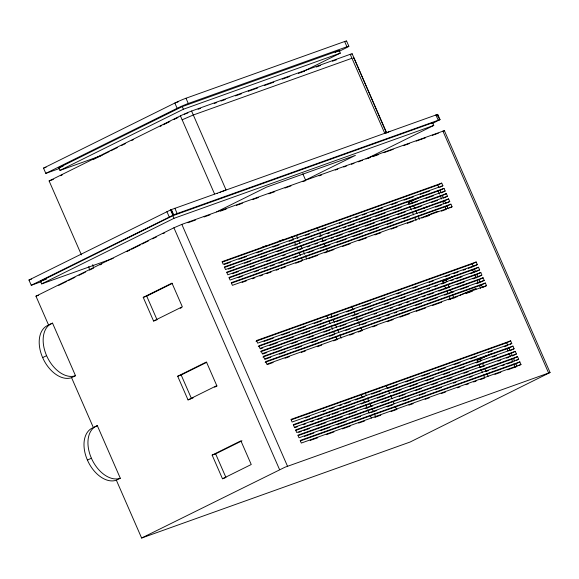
<?xml version="1.0" encoding="UTF-8"?>
<svg xmlns="http://www.w3.org/2000/svg" width="579" height="579" viewBox="0 0 579 579"><rect width="100%" height="100%" fill="white"/><g stroke="black" fill="none" stroke-linecap="round" stroke-linejoin="round"><path stroke-width="0.87" d="M444.382 130.659L181.842 224.377L173.924 227.786L35.956 296.173L48.593 325.087A28.733 18.441 63.6 0 0 42.643 357.612A28.733 18.441 63.6 0 0 71.564 377.667L93.385 427.613A28.733 18.441 63.6 0 0 87.436 460.139A28.733 18.441 63.6 0 0 116.357 480.194L141.623 538.029L410.098 442.03L550.05 372.521L444.382 130.659L443.521 131.209M498.461 369.728L498.852 369.684M386.432 132.895L352.191 53.861M353.465 58.146L353.899 57.82L386.634 132.743L384.688 133.184L350.23 54.317L191.584 111.045A8.62 0.499 -23.6 0 0 180.431 115.851L49.114 180.938L81.422 254.876M423.763 208.208L423.437 208.411L423.922 208.295M427.041 206.927L427.367 206.717L426.875 206.833M461.709 285.599L462.701 285.092M435.394 115.634L437.738 114.353L440.04 119.607L439.591 119.831M214.527 193.9L182.153 119.795L193.299 114.997L351.945 58.269M59.413 168.525L45.813 173.389L43.519 168.127L174.836 103.048A8.62 0.499 -23.6 0 1 185.989 98.242L344.635 41.514A8.62 0.499 -23.6 0 1 346.199 41.362M45.813 173.389L177.131 108.302A8.62 0.499 -23.6 0 1 188.284 103.496L346.93 46.769L344.635 41.514M102.382 155.244L59.977 170.407L58.826 167.78L182.247 106.608L339.149 50.503L340.293 53.138L303.193 71.528M59.977 170.407L183.391 109.236L340.293 53.138M60.6 175.727L62.221 174.923M92.98 159.681L101.079 155.664M102.7 154.861L109.178 151.655M110.792 150.851L117.269 147.638M121.322 145.633L125.368 143.628M131.846 140.415L133.459 139.611M160.18 126.374L161.802 125.571M163.416 124.767L169.893 121.554M173.939 119.549L177.992 117.544M335.111 52.508L339.149 50.503M338.939 51.451L346.235 47.833A8.62 0.499 -23.6 0 0 346.93 46.769M41.362 281.662L31.244 285.281L28.95 280.019L171.008 209.728L437.348 114.49L439.642 119.752L432.043 123.696M31.244 285.281L174.619 214.454L440.04 119.607M171.398 209.591L173.7 214.845L172.86 215.207L170.559 209.953M113.231 258.321L41.688 283.898L40.544 281.271L172.839 215.699L432.6 122.813L433.751 125.44L365.986 159.03M223.914 190.73L224.297 190.542M41.688 283.898L173.989 218.326L433.751 125.44M58.761 285.353L66.853 281.343M68.467 280.54L74.937 277.334M78.983 275.329L85.453 272.123M89.499 270.118L93.545 268.113M100.015 264.9L101.636 264.104M126.707 251.67L129.942 250.07M131.563 249.267L140.458 244.859M142.079 244.056L148.55 240.85M152.595 238.845L156.634 236.84M163.112 233.634L164.726 232.83M216.655 211.863L266.514 187.155L355.426 155.36L305.56 180.076L302.81 173.765M386.953 132.786L389.913 131.317M430.986 123.617L432.6 122.813M48.593 325.087L52.537 323.133L75.509 375.713L71.564 377.667M143.23 297.367L171.985 283.117L182.32 306.776L153.565 321.034L143.23 297.367L146.719 296.122L172.274 283.457M42.643 357.612L46.595 355.658A28.733 18.441 63.6 0 1 52.537 323.133M180.221 308.303L181.813 307.514M222.372 262.106L437.775 185.077L441.726 183.123L442.877 185.75L439.714 187.321M408.933 204.249L408.224 202.621L417.01 198.264M408.224 202.621L422.887 195.832M224.666 267.36L440.076 190.339L444.021 188.378L445.171 191.012L442.009 192.575M226.968 272.615L442.37 195.593L446.337 193.632L447.487 196.259L444.31 197.83M229.262 277.877L444.665 200.855L448.616 198.894L449.767 201.528L446.604 203.091M231.557 283.131L446.966 206.11L450.911 204.155L452.061 206.783L449.695 207.955M177.688 376.234L206.442 361.984L216.778 385.643L188.023 399.901L177.688 376.234L181.176 374.989L206.732 362.324M93.385 427.613L97.33 425.659L120.302 478.24L116.357 480.194M193.111 397.86L191.511 398.649L181.176 374.989M214.671 387.17L217.067 385.983M255.976 341.277L472.232 263.944L476.184 261.99L477.328 264.617L474.172 266.181M443.391 283.117L442.674 281.488L453.06 276.335M442.674 281.488L454.949 275.886M87.436 460.139L91.388 458.184A28.733 18.441 63.6 0 1 97.33 425.659M474.527 269.206L478.478 267.245L479.629 269.879L475.677 271.833L474.527 269.206L258.27 346.531M260.572 351.793L476.828 274.46L480.794 272.499L481.938 275.126L262.28 353.668L261.129 351.04L480.794 272.499M481.149 275.517L477.979 277.095L476.828 274.46M479.123 279.722L483.074 277.761L484.225 280.395L480.273 282.349L479.123 279.722L262.866 357.048M481.424 284.977L485.368 283.022L486.519 285.65L482.568 287.604L481.424 284.977L265.16 362.302M212.146 455.101L240.9 440.851L251.235 464.51L222.481 478.768L212.146 455.101L215.627 453.856L241.986 440.793M291.28 419.84L506.69 342.811L510.642 340.857L511.785 343.485L510.208 344.266M477.849 361.984L477.132 360.355L486.715 355.6M477.132 360.355L491.006 353.957M508.984 348.073L512.936 346.112L514.087 348.746L510.135 350.7L508.984 348.073L293.582 425.095M511.286 353.328L515.252 351.366L516.396 353.993L512.429 355.955L511.286 353.328L295.876 430.349M141.623 538.029L284.998 467.21L550.05 372.521M298.171 435.611L513.58 358.589L517.532 356.628L518.675 359.262L516.309 360.435M300.472 440.865L515.875 363.844L519.826 361.889L520.977 364.517L518.603 365.689M424.096 208.035L425.008 207.6M184.506 114.324L185.142 114.034M427.968 215.714L428.967 215.265M217.197 193.625L217.624 193.429M219.629 192.525L220.715 192.054M466.631 292.757L467.651 292.315M185.823 113.737L186.481 113.455M221.67 191.649L226.042 189.912L191.584 111.045M426.028 207.166L426.491 206.978M429.473 215.055L429.936 214.867M187.089 113.216L187.864 112.927M468.107 292.134L468.787 291.888M178.231 101.832L174.836 103.048L177.131 108.302M198.069 109.272L200.616 108.36M214.23 103.496L216.778 102.584M221.033 101.064L225.282 99.545M235.487 95.897L241.443 93.762M248.246 91.33L257.604 87.986M264.408 85.554L273.758 82.211M282.262 79.171L289.92 76.428M298.424 73.388L304.38 71.26M316.286 67.005L320.534 65.485M332.44 61.222L336.696 59.702M43.519 168.127L46.067 167.215M58.826 167.78L63.068 166.267M49.114 180.938L53.362 179.418M437.738 114.353L437.348 114.49L438.281 116.828M187.893 222.756L195.557 220.02M204.076 216.973L210.039 214.838M220.259 211.183L226.223 209.055M236.442 205.4L242.406 203.265M252.625 199.61L258.589 197.482M268.808 193.827L274.772 191.692M284.998 188.037L290.955 185.902M302.882 181.64L305.437 180.728M319.065 175.857L321.62 174.938M335.248 170.067L337.81 169.155M343.767 167.02L346.322 166.108M351.439 164.277L353.993 163.365M358.249 161.845L362.512 160.318M367.622 158.494L370.176 157.582M372.731 156.663L378.695 154.535M383.805 152.704L393.177 149.353M403.397 145.698L409.36 143.57M416.171 141.131L425.543 137.78M432.361 135.341L438.317 133.213M28.95 280.019L31.476 279.114M40.544 281.271L46.429 279.165M35.956 296.173L38.496 295.268M262.287 247.161L266.543 245.634M278.463 241.371L282.718 239.851M441.726 183.123L222.061 261.665L223.212 264.299L442.877 185.75M224.37 264.429L230.333 262.294M238.845 259.254L246.509 256.511M256.721 252.857L262.685 250.729M272.897 247.074L278.861 244.946M289.08 241.291L293.336 239.771M305.256 235.508L309.512 233.981M321.432 229.718L325.688 228.198M339.308 223.328L341.863 222.416M347.827 220.281L350.382 219.369M355.484 217.545L358.039 216.633M362.302 215.106L366.558 213.586M371.667 211.762L374.215 210.843M376.77 209.931L382.733 207.803M391.245 204.756L397.208 202.628M404.019 200.189L413.384 196.846M420.195 194.406L429.56 191.056M444.021 188.378L224.363 266.926L225.506 269.553L445.171 191.012M228.372 269.076L234.329 266.948M244.548 263.293L250.504 261.158M260.724 257.51L266.68 255.375M276.9 251.72L282.863 249.592M294.783 245.33L297.331 244.418M310.959 239.547L313.514 238.635M319.47 236.5L322.025 235.588M327.135 233.764L329.69 232.845M333.945 231.325L338.201 229.805M343.311 227.974L345.866 227.062M348.42 226.15L354.377 224.022M359.487 222.191L370.553 218.232M375.662 216.408L385.028 213.058M393.546 210.018L401.204 207.275M409.722 204.228L417.379 201.492M425.898 198.445L433.562 195.709M446.337 193.632L226.671 272.173L227.822 274.801L447.487 196.259M232.367 273.722L238.331 271.594M250.251 267.332L254.507 265.812M266.427 261.549L270.683 260.029M282.603 255.766L285.158 254.847M298.778 249.976L301.333 249.064M307.297 246.936L309.852 246.024M314.954 244.193L317.509 243.281M321.765 241.761L326.028 240.234M331.13 238.41L333.685 237.499M336.24 236.587L342.203 234.452M349.014 232.02L358.379 228.669M365.19 226.23L374.555 222.886M381.366 220.447L389.03 217.711M397.541 214.664L405.206 211.921M413.717 208.881L421.382 206.138M431.601 202.484L437.558 200.356M448.616 198.894L228.951 277.442L230.102 280.07L449.767 201.528M238.07 277.768L242.333 276.241M254.246 271.978L258.509 270.458M264.465 268.33L267.02 267.411M270.429 266.195L274.685 264.675M278.94 263.156L283.196 261.628M286.605 260.412L289.16 259.501M293.415 257.973L297.671 256.454M307.89 252.799L313.847 250.671M320.657 248.232L330.023 244.888M336.833 242.449L346.199 239.098M353.016 236.666L362.382 233.315M369.192 230.883L378.557 227.533M387.069 224.486L393.032 222.358M403.245 218.703L409.208 216.575M419.42 212.92L425.384 210.792M435.596 207.137L441.56 205.002M450.911 204.155L231.253 282.697L232.396 285.331L452.061 206.783M242.073 282.414L246.328 280.895M252.292 278.76L254.847 277.848M259.949 276.024L262.504 275.105M266.767 273.585L271.023 272.065M276.132 270.234L278.68 269.322M281.235 268.41L285.498 266.89M295.71 263.235L301.673 261.1M308.484 258.668L317.849 255.317M324.66 252.885L334.025 249.535M342.536 246.488L350.201 243.752M358.712 240.705L366.377 237.969M374.895 234.922L380.852 232.794M391.071 229.139L397.028 227.004M407.247 223.356L413.203 221.221M425.124 216.959L429.379 215.439M441.299 211.176L445.562 209.656M153.565 321.034L156.359 320.035M476.184 261.99L256.519 340.532L257.669 343.166L477.328 264.617M263.937 341.465L273.302 338.122M281.814 335.075L289.478 332.332M297.99 329.292L305.654 326.549M314.165 323.509L321.83 320.766M330.341 317.719L338.006 314.983M346.524 311.936L354.182 309.2M362.7 306.153L370.357 303.41M380.577 299.763L384.832 298.236M396.753 293.973L401.008 292.453M412.928 288.19L417.191 286.67M429.111 282.407L433.367 280.887M445.287 276.624L449.543 275.097M453.798 273.577L458.054 272.058M463.164 270.227L465.719 269.315M468.273 268.403L472.529 266.883M478.478 267.245L258.813 345.793L259.964 348.42L479.629 269.879M260.275 348.855L262.83 347.943M269.64 345.511L277.298 342.768M285.816 339.721L293.481 336.985M301.992 333.938L309.656 331.202M318.168 328.155L325.832 325.412M336.044 321.765L342.008 319.63M352.227 315.975L358.184 313.847M368.403 310.192L372.659 308.672M384.579 304.409L388.835 302.889M400.755 298.626L405.011 297.099M418.631 292.229L421.186 291.317M427.15 289.189L429.705 288.277M434.807 286.446L437.362 285.534M441.625 284.014L445.881 282.487M450.99 280.663L453.545 279.751M456.093 278.839L462.056 276.704M470.568 273.657L474.823 272.137M262.569 354.116L266.825 352.589M273.635 350.157L281.3 347.414M291.519 343.767L297.476 341.632M307.695 337.977L313.652 335.849M323.871 332.194L329.827 330.066M340.047 326.411L346.01 324.276M356.223 320.628L362.186 318.493M374.106 314.231L376.661 313.319M390.282 308.448L392.837 307.536M398.793 305.401L401.348 304.489M406.458 302.665L409.013 301.753M413.268 300.226L417.524 298.706M422.634 296.882L425.189 295.963M427.743 295.051L433.7 292.923M438.81 291.092L449.876 287.141M456.693 284.702L464.351 281.966M472.869 278.919L477.125 277.399M483.074 277.761L263.409 356.309L264.56 358.937L484.225 280.395M264.864 359.371L270.827 357.243M279.339 354.196L285.302 352.068M295.514 348.413L301.478 346.278M311.69 342.63L317.654 340.495M329.574 336.233L333.83 334.713M345.75 330.45L350.006 328.93M361.926 324.667L366.181 323.147M378.101 318.884L380.656 317.965M386.62 315.837L389.175 314.925M394.277 313.094L396.832 312.182M401.095 310.662L405.351 309.143M415.563 305.488L421.526 303.353M428.337 300.921L437.702 297.57M444.513 295.138L453.878 291.787M460.689 289.348L468.353 286.612M476.864 283.565L479.419 282.653M485.368 283.022L265.71 361.564L266.854 364.191L486.519 285.65M267.165 364.632L273.122 362.497M285.042 358.235L289.297 356.715M301.218 352.452L305.473 350.932M317.393 346.669L321.656 345.149M333.576 340.886L337.832 339.359M349.752 335.096L354.008 333.576M358.263 332.057L362.519 330.529M372.738 326.882L376.994 325.355M387.213 321.707L393.17 319.572M399.98 317.14L409.346 313.789M416.156 311.35L425.529 308.006M432.339 305.567L441.705 302.224M448.515 299.784L457.88 296.434M466.392 293.394L472.355 291.259M188.023 399.901L190.809 398.902M510.642 340.857L290.976 419.399L292.12 422.033L511.785 343.485M305.205 417.9L309.461 416.373M323.082 411.503L325.637 410.591M329.892 409.071L334.148 407.551M339.258 405.72L341.813 404.808M344.367 403.896L350.324 401.761M355.434 399.937L364.799 396.586M371.609 394.154L380.975 390.803M387.792 388.371L397.158 385.021M405.669 381.974L413.334 379.238M421.845 376.191L429.509 373.448M438.021 370.408L445.685 367.665M454.197 364.625L460.16 362.49M470.372 358.835L476.336 356.707M488.256 352.445L492.512 350.925M504.432 346.662L506.987 345.75M512.936 346.112L293.271 424.66L294.422 427.288L514.087 348.746M294.725 427.722L297.28 426.81M303.244 424.682L305.799 423.763M310.909 421.939L313.456 421.027M317.719 419.5L321.975 417.98M327.084 416.156L329.639 415.244M332.187 414.325L338.15 412.197M343.26 410.373L354.326 406.415M361.137 403.976L368.801 401.24M377.313 398.193L384.977 395.45M393.488 392.41L401.153 389.667M409.671 386.627L417.329 383.884M425.847 380.837L433.505 378.101M443.724 374.447L449.688 372.319M459.9 368.664L464.155 367.137M476.076 362.881L480.338 361.354M492.259 357.091L496.514 355.571M515.252 351.366L295.587 429.908L296.738 432.535L516.396 353.993M298.728 432.375L301.283 431.456M303.837 430.544L309.794 428.417M316.604 425.978L325.97 422.634M332.787 420.195L342.153 416.844M348.963 414.412L356.621 411.669M365.139 408.629L372.804 405.886M381.315 402.839L388.979 400.103M399.192 396.449L405.155 394.321M415.375 390.666L421.331 388.531M431.55 384.883L437.507 382.748M447.726 379.093L451.982 377.573M463.902 373.31L468.158 371.79M480.078 367.527L484.334 366.008M497.954 361.137L500.509 360.218M506.473 358.09L509.028 357.178M517.532 356.628L297.867 435.176L299.017 437.804L518.675 359.262M304.431 436.414L313.796 433.063M320.607 430.631L329.972 427.28M336.783 424.841L346.148 421.498M354.666 418.451L360.623 416.323M370.842 412.668L376.799 410.533M387.018 406.885L392.975 404.75M403.194 401.095L409.158 398.967M419.37 395.312L425.333 393.184M435.546 389.529L441.509 387.394M453.429 383.139L455.984 382.22M469.605 377.349L472.16 376.437M485.781 371.566L488.336 370.654M492.591 369.134L496.847 367.607M501.957 365.783L504.512 364.871M507.066 363.959L513.023 361.824M519.826 361.889L300.161 440.431L301.312 443.058L520.977 364.517M310.134 440.453L317.799 437.71M326.31 434.67L333.974 431.927M342.486 428.887L350.15 426.144M358.662 423.097L364.625 420.969M374.837 417.314L380.801 415.186M391.02 411.531L396.977 409.396M408.897 405.141L413.153 403.614M425.073 399.351L429.329 397.831M441.249 393.568L445.504 392.048M457.424 387.785L459.979 386.873M465.943 384.738L468.498 383.826M473.608 382.002L476.155 381.083M480.418 379.563L484.674 378.044M494.886 374.389L500.849 372.261M507.66 369.822L517.025 366.471L515.875 363.844M222.481 478.768L225.267 477.769M435.886 114.881L438.18 120.135M442.892 131.035L548.559 372.89M437.775 185.077L438.636 187.053M440.076 190.339L441.22 192.966M442.37 195.593L443.521 198.228M444.665 200.855L445.816 203.482M446.966 206.11L448.117 208.737M472.232 263.944L473.383 266.579M506.69 342.811L507.841 345.446M513.58 358.589L514.731 361.216M438.042 190.817L439.468 194.074M440.185 195.709L441.611 198.973M442.682 201.42L443.746 203.866M444.817 206.312L446.243 209.576M472.5 269.676L473.571 272.13M474.642 274.576L476.068 277.84M477.132 280.287L478.203 282.733M479.274 285.179L480.7 288.443M506.958 348.544L508.029 350.997M509.093 353.443L510.519 356.707M511.59 359.154L512.661 361.6M513.732 364.046L515.158 367.31M346.597 41.051L348.891 46.306M411.705 201.369L412.422 203.005M413.493 205.451L414.557 207.897M415.983 211.161L417.054 213.608M418.125 216.054L419.551 219.318M446.163 280.236L446.879 281.872M447.943 284.318L449.369 287.582M450.44 290.028L451.511 292.475M452.583 294.921L454.008 298.185M480.621 359.103L481.33 360.739M482.401 363.185L483.827 366.449M484.898 368.895L485.969 371.342M487.033 373.788L488.104 376.241M410.004 206.696L411.43 209.96M412.501 212.406L413.565 214.86M414.636 217.306L416.062 220.57M444.462 285.563L445.888 288.827M446.952 291.273L448.023 293.719M449.094 296.173L450.52 299.437M478.913 364.43L480.338 367.694M481.055 369.33L482.481 372.586M483.552 375.04L484.616 377.486M317.183 227.59L318.631 230.898M319.717 233.38L320.802 235.863M321.888 238.345L322.966 240.828M324.052 243.31L325.499 246.618M326.223 248.268L327.671 251.583M351.518 306.182L352.966 309.49M354.051 311.972L355.137 314.455M356.223 316.937L357.663 320.245M358.387 321.895L359.834 325.21M360.92 327.692L362.005 330.175M386.222 385.6L387.3 388.082M388.386 390.564L389.472 393.047M390.557 395.529L392.005 398.837M393.083 401.319L394.169 403.802M395.616 407.109L396.702 409.592M296.397 235.363L297.83 238.657M298.547 240.299L299.987 243.585M301.058 246.046L302.137 248.514M303.215 250.975L304.648 254.261M305.372 255.904L306.805 259.189M330.855 314.231L331.926 316.699M333.005 319.167L334.438 322.452M335.516 324.913L336.594 327.381M337.673 329.842L338.751 332.31M339.822 334.771L341.263 338.056M365.306 393.098L366.384 395.566M367.462 398.034L368.895 401.319M369.612 402.962L371.052 406.248M372.131 408.709L373.202 411.177M374.28 413.638L375.713 416.923M292.084 236.5L293.524 239.786M294.602 242.254L295.674 244.722M296.752 247.182L297.83 249.65M298.909 252.111L300.342 255.397M301.42 257.865L302.499 260.326M326.903 316.192L327.982 318.653M329.053 321.121L330.131 323.589M331.21 326.049L332.643 329.335M333.721 331.803L334.8 334.264M335.878 336.732L336.949 339.193M360.999 394.234L362.432 397.52M363.511 399.988L364.589 402.456M365.667 404.916L367.1 408.202M367.817 409.845L369.257 413.131M370.328 415.599L371.407 418.06M185.989 98.242L188.284 103.496M182.247 106.608L183.391 109.236M180.431 115.851L182.153 119.795M174.836 208.223L177.138 213.477M181.842 224.377L287.51 466.233M171.008 209.728L173.302 214.99M172.839 215.699L173.989 218.326M166.918 211.639L169.213 216.893M173.924 227.786L279.585 469.649M146.719 296.122L157.054 319.782M215.627 453.856L225.969 477.516M350.23 54.317A8.62 0.499 -23.6 0 1 351.793 54.173M421.816 218.102A10.06 0.579 -23.6 0 1 432.788 213.166A10.06 0.579 -23.6 0 1 437.919 211.617M459.61 295.565A10.06 0.579 -23.6 0 1 471.494 290.217A10.06 0.579 -23.6 0 1 475.598 289.218M75.509 375.713A28.733 18.441 63.6 0 1 46.595 355.658M93.313 267.252A28.733 18.441 63.6 0 1 92.763 264.61M89.369 269.206A28.733 18.441 63.6 0 1 88.819 266.572M120.302 478.24A28.733 18.441 63.6 0 1 91.388 458.184"/></g></svg>
